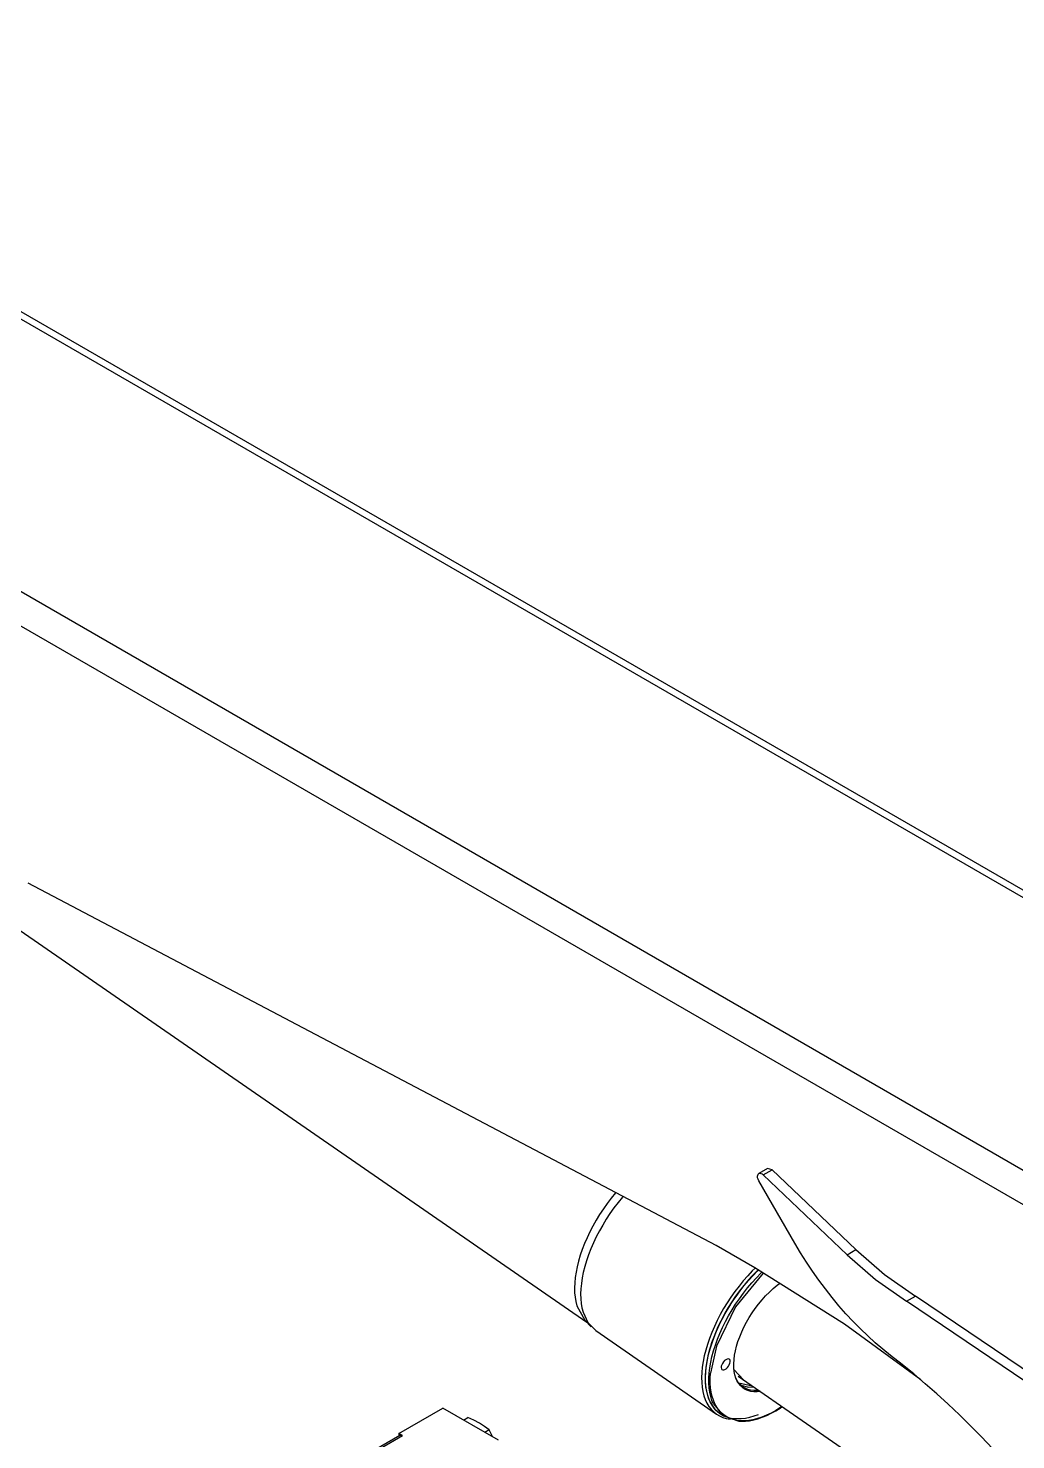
# Model space of a CAD drawing. Extents: x 0 to 258, y 0 to 184.
# Drawn here: x 68.4 to 108, y 110.2 to 166.8 of the extents above; entities that cross this region are included whole.
import ezdxf

# ---------------------------------------------------------------- set-up
doc = ezdxf.new("R2010")
doc.units = 0

msp = doc.modelspace()

# ---------------------------------------------------------------- linework, layer by layer
for p, q in [((48.123012, 166.691356), (122.060996, 124.00671)), ((122.693349, 123.928923), (48.371191, 166.835554)), ((38.647501, 161.221103), (112.585485, 118.536457)), ((37.485717, 160.504083), (112.648456, 117.112206)), ((63.325951, 133.887298), (90.814802, 114.884947)), ((96.008831, 117.961782), (68.386101, 132.5157)), ((97.663967, 120.74418), (97.670978, 120.793887)), ((97.669496, 120.687014), (97.663967, 120.74418)), ((97.670978, 120.793887), (97.690002, 120.832609)), ((97.690002, 120.832609), (97.719717, 120.857612)), ((98.069403, 121.05952), (97.715656, 120.855527)), ((97.719717, 120.857612), (97.75801, 120.86711)), ((97.75801, 120.86711), (97.802166, 120.860443)), ((97.802166, 120.860443), (97.849056, 120.838059)), ((97.849056, 120.838059), (97.895355, 120.801565)), ((97.895307, 120.801552), (98.24879, 121.005545)), ((97.895307, 120.801552), (101.257893, 117.598775)), ((98.248909, 121.005641), (98.069289, 121.059547)), ((98.24879, 121.005545), (101.611376, 117.802768)), ((97.687171, 120.62644), (97.669496, 120.687014)), ((97.715724, 120.566753), (97.687171, 120.62644)), ((99.165835, 118.054916), (97.715656, 120.566867)), ((91.630704, 119.65891), (91.474751, 119.438074)), ((91.793595, 119.87385), (91.630704, 119.65891)), ((91.962735, 120.081992), (91.793595, 119.87385)), ((92.066144, 119.696045), (91.90033, 119.477242)), ((91.969508, 120.090009), (91.962735, 120.081992)), ((92.238325, 119.907928), (92.066144, 119.696045)), ((92.261978, 119.93591), (92.238325, 119.907928)), ((91.326386, 119.212271), (91.186231, 118.982446)), ((91.474751, 119.438074), (91.326386, 119.212271)), ((91.590543, 119.02258), (91.447872, 118.788628)), ((91.741575, 119.25244), (91.590543, 119.02258)), ((91.90033, 119.477242), (91.741575, 119.25244)), ((90.932872, 118.514597), (90.820728, 118.278539)), ((91.054876, 118.749562), (90.932872, 118.514597)), ((91.186231, 118.982446), (91.054876, 118.749562)), ((91.314157, 118.551559), (91.189959, 118.312376)), ((91.447872, 118.788628), (91.314157, 118.551559)), ((90.718917, 118.042374), (90.627863, 117.807094)), ((90.820728, 118.278539), (90.718917, 118.042374)), ((91.075802, 118.072074), (90.972163, 117.831668)), ((91.189959, 118.312376), (91.075802, 118.072074)), ((97.551104, 117.071389), (96.008926, 117.961693)), ((99.392382, 117.673977), (99.165957, 118.054826)), ((90.479517, 117.343132), (90.422846, 117.116392)), ((90.547954, 117.573687), (90.479517, 117.343132)), ((90.627863, 117.807094), (90.547954, 117.573687)), ((90.798128, 117.354562), (90.728463, 117.119863)), ((90.879474, 117.592163), (90.798128, 117.354562)), ((90.972163, 117.831668), (90.879474, 117.592163)), ((99.628183, 117.299544), (99.392382, 117.673977)), ((101.257827, 117.598745), (102.405102, 116.601944)), ((101.257893, 117.598775), (101.611376, 117.802768)), ((101.611381, 117.802847), (102.758655, 116.806046)), ((90.378176, 116.894423), (90.345694, 116.678155)), ((90.422846, 117.116392), (90.378176, 116.894423)), ((90.670773, 116.889052), (90.6253, 116.663095)), ((90.728463, 117.119863), (90.670773, 116.889052)), ((97.887164, 116.860437), (96.780438, 115.501902)), ((97.271574, 116.755543), (97.093753, 116.551468)), ((97.45429, 116.950956), (97.271574, 116.755543)), ((97.297458, 116.561432), (97.474845, 116.757141)), ((97.305676, 116.561001), (97.483921, 116.757657)), ((97.591198, 116.893484), (97.409901, 116.702804)), ((97.564941, 117.062703), (97.45429, 116.950956)), ((97.474845, 116.757141), (97.656662, 116.943791)), ((97.483921, 116.757657), (97.666618, 116.945212)), ((101.156293, 114.808218), (97.551085, 117.071461)), ((97.685305, 116.987146), (97.591198, 116.893484)), ((97.61762, 116.665233), (97.800314, 116.852785)), ((97.656662, 116.943791), (97.694762, 116.981203)), ((97.666618, 116.945212), (97.699937, 116.977962)), ((97.800314, 116.852785), (97.838935, 116.890708)), ((99.872896, 116.932266), (99.628183, 117.299544)), ((100.126039, 116.572862), (99.872896, 116.932266)), ((102.758655, 116.806046), (104.001391, 115.931142)), ((90.325532, 116.468495), (90.31778, 116.266319)), ((90.31778, 116.266319), (90.322463, 116.072477)), ((90.345694, 116.678155), (90.325532, 116.468495)), ((90.571703, 116.229515), (90.563818, 116.023707)), ((90.592235, 116.442941), (90.571703, 116.229515)), ((90.6253, 116.663095), (90.592235, 116.442941)), ((96.921573, 116.339587), (96.755759, 116.120785)), ((97.062181, 116.29582), (96.897247, 116.081256)), ((97.093753, 116.551468), (96.921573, 116.339587)), ((96.958988, 116.146222), (97.12526, 116.357502)), ((96.965565, 116.14378), (97.132644, 116.356081)), ((97.233308, 116.503298), (97.062181, 116.29582)), ((97.099265, 116.051356), (97.266341, 116.263657)), ((97.12526, 116.357502), (97.297458, 116.561432)), ((97.132644, 116.356081), (97.305676, 116.561001)), ((97.409901, 116.702804), (97.233308, 116.503298)), ((97.266341, 116.263657), (97.439373, 116.468577)), ((97.439373, 116.468577), (97.61762, 116.665233)), ((98.139721, 116.096663), (98.292211, 116.238358)), ((98.292211, 116.238358), (98.447183, 116.369186)), ((98.447183, 116.369186), (98.546687, 116.446431)), ((100.387113, 116.222038), (100.126039, 116.572862)), ((100.655612, 115.880483), (100.387113, 116.222038)), ((102.405102, 116.601944), (103.647839, 115.72704)), ((90.322463, 116.072477), (90.339582, 115.887785)), ((90.339582, 115.887785), (90.369046, 115.713015)), ((90.369046, 115.713015), (90.410739, 115.548902)), ((90.563818, 116.023707), (90.568607, 115.826386)), ((90.568607, 115.826386), (90.586017, 115.638373)), ((90.586017, 115.638373), (90.616013, 115.460465)), ((96.445972, 115.666123), (96.303301, 115.432171)), ((96.597004, 115.895985), (96.445972, 115.666123)), ((96.58877, 115.634579), (96.446544, 115.404376)), ((96.502707, 115.477472), (96.647045, 115.705263)), ((96.507075, 115.471792), (96.652111, 115.700685)), ((96.73922, 115.860528), (96.58877, 115.634579)), ((96.755759, 116.120785), (96.597004, 115.895985)), ((96.640771, 115.379368), (96.785808, 115.608261)), ((96.647045, 115.705263), (96.799354, 115.928499)), ((96.652111, 115.700685), (96.805159, 115.925001)), ((96.897247, 116.081256), (96.73922, 115.860528)), ((96.785808, 115.608261), (96.938858, 115.832577)), ((96.799354, 115.928499), (96.958988, 116.146222)), ((96.805159, 115.925001), (96.965565, 116.14378)), ((96.938858, 115.832577), (97.099265, 116.051356)), ((97.57353, 115.44006), (97.706689, 115.615656)), ((97.706689, 115.615656), (97.846032, 115.784325)), ((97.846032, 115.784325), (97.990682, 115.944999)), ((97.990682, 115.944999), (98.139721, 116.096663)), ((100.931003, 115.548868), (100.655612, 115.880483)), ((108.433789, 112.499181), (103.647839, 115.72704)), ((103.647871, 115.727114), (104.001354, 115.931108)), ((108.787343, 112.703283), (104.001391, 115.931142)), ((90.410765, 115.548894), (90.733736, 114.969992)), ((90.616013, 115.460465), (90.658454, 115.293402)), ((90.65846, 115.293402), (90.847214, 114.87725)), ((96.780438, 115.501902), (96.01598, 113.925177)), ((96.169586, 115.195102), (96.045388, 114.955919)), ((96.303301, 115.432171), (96.169586, 115.195102)), ((96.313149, 115.170905), (96.18916, 114.93517)), ((96.240388, 115.012142), (96.36696, 115.246103)), ((96.243484, 115.00421), (96.370672, 115.239303)), ((96.446544, 115.404376), (96.313149, 115.170905)), ((96.36696, 115.246103), (96.502707, 115.477472)), ((96.370672, 115.239303), (96.507075, 115.471792)), ((96.377183, 114.911786), (96.504368, 115.146879)), ((96.504368, 115.146879), (96.640771, 115.379368)), ((97.219359, 114.882978), (97.329092, 115.072557)), ((97.329092, 115.072557), (97.447398, 115.258644)), ((97.447398, 115.258644), (97.57353, 115.44006)), ((101.212747, 115.227844), (100.931003, 115.548868)), ((101.500291, 114.918041), (101.212747, 115.227844)), ((90.733839, 114.969878), (90.98731, 114.703972)), ((90.847214, 114.87725), (91.166687, 114.550527)), ((91.166697, 114.550514), (96.02206, 111.194014)), ((95.827589, 114.475211), (95.734903, 114.235705)), ((95.931231, 114.715616), (95.827589, 114.475211)), ((95.92092, 114.304774), (96.01689, 114.54047)), ((95.922471, 114.293416), (96.018903, 114.530252)), ((96.045388, 114.955919), (95.931231, 114.715616)), ((96.075106, 114.698175), (95.971472, 114.460937)), ((96.01689, 114.54047), (96.12353, 114.776595)), ((96.018903, 114.530252), (96.126062, 114.767522)), ((96.18916, 114.93517), (96.075106, 114.698175)), ((96.12353, 114.776595), (96.240388, 115.012142)), ((96.126062, 114.767522), (96.243484, 115.00421)), ((96.152602, 114.437828), (96.259759, 114.675098)), ((96.259759, 114.675098), (96.377183, 114.911786)), ((96.948241, 114.305317), (97.02833, 114.49814)), ((97.02833, 114.49814), (97.118894, 114.6911)), ((97.118894, 114.6911), (97.219359, 114.882978)), ((104.225445, 112.568449), (101.15642, 114.808249)), ((101.79307, 114.62007), (101.500291, 114.918041)), ((102.090509, 114.334514), (101.79307, 114.62007)), ((95.653557, 113.998104), (95.583892, 113.763406)), ((95.734903, 114.235705), (95.653557, 113.998104)), ((95.797207, 113.989794), (95.72732, 113.757905)), ((95.762597, 113.838717), (95.836034, 114.070523)), ((95.76338, 113.825099), (95.837175, 114.05803)), ((96.01598, 113.925177), (95.778911, 112.842093)), ((95.878709, 114.224474), (95.797207, 113.989794)), ((95.836034, 114.070523), (95.92092, 114.304774)), ((95.837175, 114.05803), (95.922471, 114.293416)), ((95.971472, 114.460937), (95.878709, 114.224474)), ((95.897076, 113.732675), (95.970871, 113.965606)), ((95.970871, 113.965606), (96.056167, 114.200992)), ((96.056167, 114.200992), (96.152602, 114.437828)), ((96.775534, 113.73981), (96.821442, 113.92495)), ((96.821442, 113.92495), (96.879131, 114.113851)), ((96.879131, 114.113851), (96.948241, 114.305317)), ((102.392023, 114.061932), (102.090509, 114.334514)), ((102.697023, 113.802863), (102.392023, 114.061932)), ((95.526202, 113.532594), (95.480728, 113.306638)), ((95.583892, 113.763406), (95.526202, 113.532594)), ((95.613851, 113.167811), (95.651265, 113.386391)), ((95.613914, 113.150944), (95.651511, 113.370585)), ((95.669344, 113.529798), (95.623529, 113.306453)), ((95.651265, 113.386391), (95.700917, 113.610345)), ((95.651511, 113.370585), (95.701404, 113.595623)), ((95.72732, 113.757905), (95.669344, 113.529798)), ((95.700917, 113.610345), (95.762597, 113.838717)), ((95.701404, 113.595623), (95.76338, 113.825099)), ((95.785208, 113.278161), (95.8351, 113.503199)), ((95.8351, 113.503199), (95.897076, 113.732675)), ((96.343391, 113.343888), (96.29757, 113.294038)), ((96.39245, 113.382557), (96.343391, 113.343888)), ((96.441109, 113.40719), (96.39245, 113.382557)), ((96.485765, 113.415948), (96.441109, 113.40719)), ((96.523101, 113.408169), (96.485765, 113.415948)), ((96.550347, 113.384436), (96.523101, 113.408169)), ((96.565482, 113.346526), (96.550347, 113.384436)), ((96.567334, 113.29724), (96.565482, 113.346526)), ((96.711026, 113.218495), (96.720154, 113.38546)), ((96.720162, 113.385465), (96.741699, 113.559603)), ((96.741699, 113.559603), (96.775534, 113.73981)), ((103.004905, 113.557814), (102.697023, 113.802863)), ((103.472214, 113.190922), (103.004905, 113.557814)), ((95.427132, 112.873055), (95.419247, 112.667249)), ((95.447663, 113.086484), (95.427132, 112.873055)), ((95.480728, 113.306638), (95.447663, 113.086484)), ((95.569118, 112.877844), (95.560757, 112.674414)), ((95.590073, 113.088825), (95.569118, 112.877844)), ((95.576193, 112.731596), (95.58876, 112.93764)), ((95.588779, 112.937645), (95.613914, 113.150944)), ((95.588848, 112.955539), (95.613851, 113.167811)), ((95.623529, 113.306453), (95.590073, 113.088825)), ((95.709894, 112.639177), (95.722462, 112.845221)), ((95.722478, 112.845221), (95.747613, 113.05852)), ((95.747613, 113.05852), (95.785208, 113.278161)), ((95.766454, 112.637976), (95.778916, 112.842035)), ((96.210869, 113.116834), (96.206054, 113.06319)), ((96.206054, 113.06319), (96.214652, 113.019182)), ((96.228755, 113.176137), (96.210869, 113.116834)), ((96.214652, 113.019182), (96.236031, 112.988075)), ((96.258391, 113.236703), (96.228755, 113.176137)), ((96.236031, 112.988075), (96.268625, 112.972173)), ((96.29757, 113.294038), (96.258391, 113.236703)), ((96.268625, 112.972173), (96.310006, 112.972702)), ((96.310006, 112.972702), (96.357101, 112.98953)), ((96.357101, 112.98953), (96.406422, 113.02147)), ((96.406422, 113.02147), (96.454306, 113.066148)), ((96.454306, 113.066148), (96.497206, 113.120242)), ((96.497206, 113.120242), (96.531938, 113.179746)), ((96.531938, 113.179746), (96.555935, 113.240243)), ((96.555935, 113.240243), (96.567392, 113.29725)), ((96.714386, 113.059755), (96.711026, 113.218495)), ((96.730208, 112.91025), (96.714386, 113.059755)), ((96.719625, 112.994737), (97.106273, 112.572044)), ((96.758384, 112.770918), (96.730208, 112.91025)), ((96.798741, 112.642643), (96.758384, 112.770918)), ((103.937156, 112.811278), (103.472214, 113.190922)), ((104.399408, 112.419139), (103.937156, 112.811278)), ((95.419247, 112.667249), (95.424036, 112.469926)), ((95.424036, 112.469926), (95.441446, 112.281916)), ((95.441446, 112.281916), (95.471441, 112.104007)), ((95.560757, 112.674414), (95.565017, 112.479408)), ((95.565017, 112.479408), (95.58187, 112.293661)), ((95.576243, 112.533688), (95.576193, 112.731596)), ((95.588916, 112.344765), (95.576243, 112.533688)), ((95.58187, 112.293661), (95.611271, 112.117967)), ((95.614158, 112.165634), (95.588916, 112.344765)), ((95.709942, 112.441269), (95.709894, 112.639177)), ((95.722615, 112.252346), (95.709942, 112.441269)), ((95.747857, 112.073215), (95.722615, 112.252346)), ((95.766502, 112.441975), (95.766454, 112.637976)), ((95.779043, 112.254873), (95.766502, 112.441975)), ((95.804046, 112.077467), (95.779043, 112.254873)), ((96.786117, 112.678732), (96.78326, 112.686193)), ((96.839351, 112.562927), (96.786117, 112.678732)), ((96.851022, 112.526237), (96.798741, 112.642643)), ((96.904328, 112.459969), (96.839351, 112.562927)), ((96.9149, 112.422436), (96.851022, 112.526237)), ((96.893067, 112.719599), (116.756107, 98.988536)), ((96.980626, 112.37053), (96.904328, 112.459969)), ((96.908368, 112.454511), (97.445233, 112.337729)), ((96.989971, 112.331893), (96.9149, 112.422436)), ((96.969053, 112.666056), (96.928471, 112.685741)), ((96.972572, 112.664468), (96.969053, 112.666056)), ((97.067747, 112.295185), (96.980626, 112.37053)), ((97.075759, 112.255182), (96.989971, 112.331893)), ((96.991643, 112.359637), (97.300662, 112.282432)), ((97.165132, 112.234428), (97.067747, 112.295185)), ((97.171721, 112.192791), (97.075759, 112.255182)), ((97.272146, 112.18865), (97.165132, 112.234428)), ((97.300662, 112.282432), (97.515832, 112.288914)), ((104.858661, 112.014777), (104.399408, 112.419139)), ((95.471441, 112.104007), (95.513881, 111.936944)), ((95.513888, 111.936944), (95.568599, 111.781428)), ((95.568599, 111.781428), (95.635345, 111.638114)), ((95.611271, 112.117967), (95.65308, 111.953079)), ((95.651847, 111.997063), (95.614158, 112.165634)), ((95.635345, 111.638114), (95.713852, 111.507598)), ((95.701835, 111.839774), (95.651847, 111.997063)), ((95.65308, 111.953079), (95.707121, 111.799703)), ((95.763904, 111.694441), (95.701835, 111.839774)), ((95.707121, 111.799703), (95.773159, 111.658495)), ((95.785549, 111.904644), (95.747857, 112.073215)), ((95.837788, 111.561684), (95.763904, 111.694441)), ((95.773159, 111.658495), (95.850914, 111.530061)), ((95.835534, 111.747355), (95.785549, 111.904644)), ((95.841373, 111.910521), (95.804046, 112.077467)), ((95.886612, 111.625001), (95.835534, 111.747355)), ((95.890877, 111.754747), (95.841373, 111.910521)), ((95.952348, 111.610817), (95.890877, 111.754747)), ((97.277252, 112.145113), (97.171721, 112.192791)), ((97.388094, 112.158146), (97.272146, 112.18865)), ((97.391684, 112.112445), (97.277252, 112.145113)), ((97.512228, 112.143118), (97.388094, 112.158146)), ((97.514292, 112.095009), (97.391684, 112.112445)), ((97.643739, 112.143647), (97.512228, 112.143118)), ((97.644306, 112.092892), (97.514292, 112.095009)), ((97.716383, 112.150288), (97.643739, 112.143647)), ((97.780388, 112.106042), (97.644306, 112.092892)), ((105.314591, 111.598471), (104.858661, 112.014777)), ((83.26519, 110.415082), (85.033134, 111.435578)), ((87.260394, 110.149705), (85.033134, 111.435578)), ((95.713852, 111.507598), (95.803787, 111.390432)), ((95.803787, 111.390432), (95.904775, 111.287105)), ((95.923172, 111.442074), (95.837788, 111.561684)), ((95.850914, 111.530061), (95.940052, 111.414949)), ((95.886612, 111.625001), (96.300825, 111.126559)), ((95.904775, 111.287105), (96.016392, 111.198054)), ((96.019689, 111.336121), (95.923172, 111.442074)), ((95.940052, 111.414949), (96.040194, 111.313656)), ((96.025521, 111.47934), (95.952348, 111.610817)), ((96.016392, 111.198054), (96.138169, 111.123645)), ((96.12693, 111.244282), (96.019689, 111.336121)), ((96.110081, 111.360881), (96.025521, 111.47934)), ((96.040194, 111.313656), (96.150906, 111.226611)), ((96.20567, 111.255953), (96.110081, 111.360881)), ((96.163424, 111.217956), (96.12693, 111.244282)), ((96.138169, 111.123645), (96.269596, 111.064199)), ((96.150906, 111.226611), (96.271718, 111.154189)), ((96.163347, 111.217826), (96.297226, 111.125487)), ((96.311873, 111.164997), (96.20567, 111.255953)), ((96.271718, 111.154189), (96.40211, 111.096698)), ((96.300825, 111.126559), (96.914297, 110.917588)), ((96.428242, 111.088408), (96.311873, 111.164997)), ((96.40211, 111.096698), (96.541524, 111.054388)), ((96.554274, 111.026514), (96.428242, 111.088408)), ((97.176949, 111.039556), (97.351843, 111.074539)), ((97.351843, 111.074539), (97.531694, 111.124794)), ((97.531694, 111.124794), (97.701172, 111.184449)), ((97.838134, 111.078576), (97.657167, 111.018834)), ((97.682681, 111.012671), (97.85707, 111.07292)), ((98.022725, 111.153051), (97.838134, 111.078576)), ((97.85707, 111.07292), (98.034446, 111.146429)), ((98.210156, 111.241946), (98.022725, 111.153051)), ((98.034446, 111.146429), (98.214119, 111.232892)), ((98.399619, 111.344876), (98.210156, 111.241946)), ((98.214119, 111.232892), (98.395401, 111.331957)), ((98.395401, 111.331957), (98.577611, 111.443227)), ((98.590306, 111.461401), (98.399619, 111.344876)), ((98.577611, 111.443227), (98.659405, 111.498388)), ((98.653229, 111.502666), (98.590306, 111.461401)), ((105.766885, 111.170508), (105.314591, 111.598471)), ((106.215236, 110.731182), (105.766885, 111.170508)), ((85.859427, 110.958535), (86.036168, 111.060399)), ((86.274735, 110.948899), (86.036152, 111.060455)), ((86.49971, 110.828381), (86.274735, 110.948899)), ((86.70405, 110.700717), (86.49971, 110.828381)), ((86.893473, 110.565534), (86.70405, 110.700717)), ((86.893417, 110.565629), (86.71694, 110.4635)), ((87.024103, 110.300382), (86.893478, 110.565539)), ((96.269596, 111.064199), (96.410121, 111.019958)), ((96.410121, 111.019958), (96.559158, 110.991113)), ((96.541524, 111.054388), (96.689365, 111.027438)), ((96.689431, 110.979577), (96.554274, 111.026514)), ((96.559158, 110.991113), (96.559364, 110.991084)), ((96.689365, 111.027438), (96.845, 111.015955)), ((96.833134, 110.947801), (96.689431, 110.979577)), ((96.984766, 110.931317), (96.833134, 110.947801)), ((96.845, 111.015955), (97.007761, 111.020003)), ((96.928886, 110.914143), (97.028557, 110.908402)), ((97.14368, 110.930259), (96.984766, 110.931317)), ((97.007761, 111.020003), (97.176949, 111.039556)), ((97.028557, 110.908402), (97.184241, 110.913694)), ((97.309195, 110.94452), (97.14368, 110.930259)), ((97.184241, 110.913694), (97.345591, 110.932902)), ((97.480603, 110.974085), (97.309195, 110.94452)), ((97.345591, 110.932902), (97.511961, 110.965935)), ((97.657167, 111.018834), (97.480603, 110.974085)), ((97.511961, 110.965935), (97.682681, 111.012671)), ((106.659331, 110.280795), (106.215236, 110.731182)), ((83.30673, 110.34338), (69.588895, 102.424146)), ((78.952223, 107.762108), (83.406742, 110.33359)), ((83.26519, 110.415082), (83.26519, 110.319567)), ((83.406742, 110.33359), (83.26519, 110.415082)), ((83.406737, 110.333474), (83.306746, 110.343369)), ((87.03204, 110.28165), (87.024103, 110.300382)), ((107.098869, 109.819653), (106.659331, 110.280795))]:
    msp.add_line(p, q)

doc.saveas('drawing.dxf')
